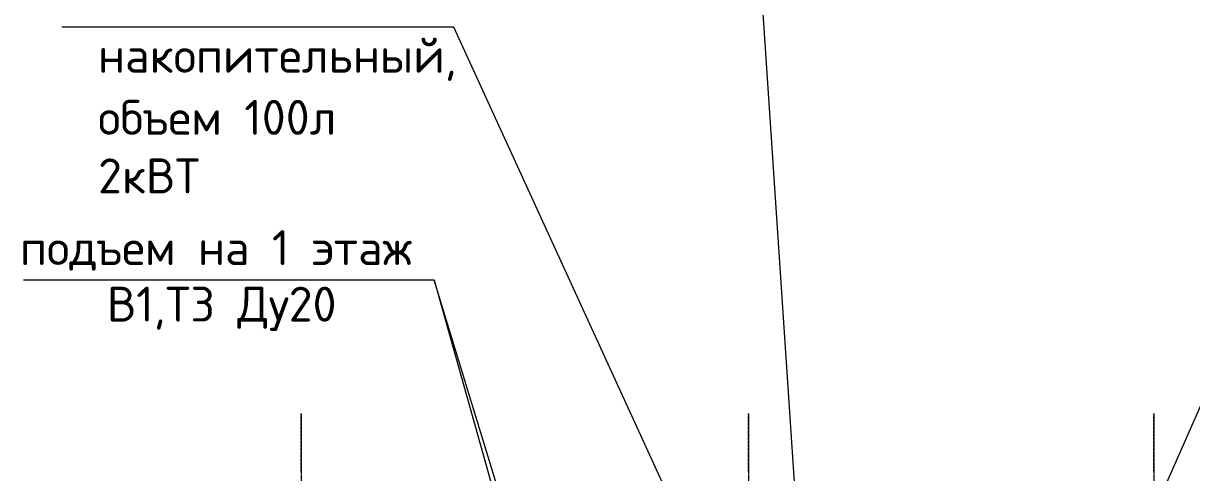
# Model space of a CAD drawing. Header units: millimetres. Extents: x -10178924 to 11692288, y -947381 to 58396.
# Drawn here: x 768268 to 776626, y -779713 to -776496 of the extents above; entities that cross this region are included whole.
import ezdxf

# ---------------------------------------------------------------- set-up
doc = ezdxf.new("R2010")
doc.units = ezdxf.units.MM
doc.linetypes.add('осевая', pattern=[50.8, 31.75, -6.35, 6.35, -6.35])
doc.layers.add('PDF _Размеры осевые', color=7, linetype='Continuous', true_color=0x5d6970)
doc.layers.add('PDF _Текст', color=7, linetype='Continuous', lineweight=5)
doc.layers.add('Размеры осевые', color=153, linetype='Continuous', lineweight=9)
doc.styles.add('PDF ISOCPEUR', font='isocpeur.ttf')

# ---------------------------------------------------------------- blocks, each defined once
blk = doc.blocks.new('A$C5282721b')
at = {"layer": 'Размеры осевые', "color": 251, "linetype": 'осевая', "ltscale": 0.5, "transparency": 33554687}
for p, q in [((47900, -19000), (47900, 1500)), ((51100, -19000), (51100, 1500)), ((54000, -19000), (54000, 1500))]:
    blk.add_line(p, q, dxfattribs=at)

msp = doc.modelspace()

# ---------------------------------------------------------------- linework, layer by layer
at = {"layer": 'PDF _Размеры осевые', "lineweight": 9}
for points in [[(770254.8, -779300.3), (770254.8, -779291.8)], [(770254.8, -779304.5), (770254.8, -779304.5)], [(770254.8, -779325.7), (770254.8, -779308.8)], [(770254.8, -779329.9), (770254.8, -779329.9)], [(770254.8, -779351.1), (770254.8, -779334.2)], [(773455.2, -779300.3), (773455.2, -779291.8)], [(773455.2, -779304.5), (773455.2, -779304.5)], [(773455.2, -779325.7), (773455.2, -779308.8)], [(773455.2, -779329.9), (773455.2, -779329.9)], [(773455.2, -779351.1), (773455.2, -779334.2)], [(776355.1, -779300.3), (776355.1, -779291.8)], [(776355.1, -779304.5), (776355.1, -779304.5)], [(776355.1, -779325.7), (776355.1, -779308.8)], [(776355.1, -779329.9), (776355.1, -779329.9)], [(776355.1, -779351.1), (776355.1, -779334.2)], [(770254.8, -779355.3), (770254.8, -779355.3)], [(770254.8, -779376.5), (770254.8, -779359.6)], [(770254.8, -779380.7), (770254.8, -779380.7)], [(770254.8, -779401.9), (770254.8, -779385)], [(770254.8, -779406.1), (770254.8, -779406.1)], [(770254.8, -779427.3), (770254.8, -779410.4)], [(773455.2, -779355.3), (773455.2, -779355.3)], [(773455.2, -779376.5), (773455.2, -779359.6)], [(773455.2, -779380.7), (773455.2, -779380.7)], [(773455.2, -779401.9), (773455.2, -779385)], [(773455.2, -779406.1), (773455.2, -779406.1)], [(773455.2, -779427.3), (773455.2, -779410.4)], [(776355.1, -779355.3), (776355.1, -779355.3)], [(776355.1, -779376.5), (776355.1, -779359.6)], [(776355.1, -779380.7), (776355.1, -779380.7)], [(776355.1, -779401.9), (776355.1, -779385)], [(776355.1, -779406.1), (776355.1, -779406.1)], [(776355.1, -779427.3), (776355.1, -779410.4)], [(770254.8, -779431.5), (770254.8, -779431.5)], [(770254.8, -779452.7), (770254.8, -779435.8)], [(770254.8, -779456.9), (770254.8, -779456.9)], [(770254.8, -779478.1), (770254.8, -779461.2)], [(770254.8, -779482.3), (770254.8, -779482.3)], [(770254.8, -779503.5), (770254.8, -779486.6)], [(770254.8, -779507.7), (770254.8, -779507.7)], [(773455.2, -779431.5), (773455.2, -779431.5)], [(773455.2, -779452.7), (773455.2, -779435.8)], [(773455.2, -779456.9), (773455.2, -779456.9)], [(773455.2, -779478.1), (773455.2, -779461.2)], [(773455.2, -779482.3), (773455.2, -779482.3)], [(773455.2, -779503.5), (773455.2, -779486.6)], [(773455.2, -779507.7), (773455.2, -779507.7)], [(776355.1, -779431.5), (776355.1, -779431.5)], [(776355.1, -779452.7), (776355.1, -779435.8)], [(776355.1, -779456.9), (776355.1, -779456.9)], [(776355.1, -779478.1), (776355.1, -779461.2)], [(776355.1, -779482.3), (776355.1, -779482.3)], [(776355.1, -779503.5), (776355.1, -779486.6)], [(776355.1, -779507.7), (776355.1, -779507.7)], [(770254.8, -779528.9), (770254.8, -779512)], [(770254.8, -779533.1), (770254.8, -779533.1)], [(770254.8, -779554.3), (770254.8, -779537.4)], [(770254.8, -779558.5), (770254.8, -779558.5)], [(770254.8, -779579.7), (770254.8, -779562.8)], [(770254.8, -779583.9), (770254.8, -779583.9)], [(770254.8, -779605.1), (770254.8, -779588.2)], [(773455.2, -779528.9), (773455.2, -779512)], [(773455.2, -779533.1), (773455.2, -779533.1)], [(773455.2, -779554.3), (773455.2, -779537.4)], [(773455.2, -779558.5), (773455.2, -779558.5)], [(773455.2, -779579.7), (773455.2, -779562.8)], [(773455.2, -779583.9), (773455.2, -779583.9)], [(773455.2, -779605.1), (773455.2, -779588.2)], [(776355.1, -779528.9), (776355.1, -779512)], [(776355.1, -779533.1), (776355.1, -779533.1)], [(776355.1, -779554.3), (776355.1, -779537.4)], [(776355.1, -779558.5), (776355.1, -779558.5)], [(776355.1, -779579.7), (776355.1, -779562.8)], [(776355.1, -779583.9), (776355.1, -779583.9)], [(776355.1, -779605.1), (776355.1, -779588.2)], [(770254.8, -779609.3), (770254.8, -779609.3)], [(770254.8, -779630.5), (770254.8, -779613.6)], [(770254.8, -779634.7), (770254.8, -779634.7)], [(770254.8, -779655.9), (770254.8, -779639)], [(770254.8, -779660.1), (770254.8, -779660.1)], [(770254.8, -779681.3), (770254.8, -779664.4)], [(773455.2, -779609.3), (773455.2, -779609.3)], [(773455.2, -779630.5), (773455.2, -779613.6)], [(773455.2, -779634.7), (773455.2, -779634.7)], [(773455.2, -779655.9), (773455.2, -779639)], [(773455.2, -779660.1), (773455.2, -779660.1)], [(773455.2, -779681.3), (773455.2, -779664.4)], [(776355.1, -779609.3), (776355.1, -779609.3)], [(776355.1, -779630.5), (776355.1, -779613.6)], [(776355.1, -779634.7), (776355.1, -779634.7)], [(776355.1, -779655.9), (776355.1, -779639)], [(776355.1, -779660.1), (776355.1, -779660.1)], [(776355.1, -779681.3), (776355.1, -779664.4)], [(770254.8, -779685.5), (770254.8, -779685.5)], [(770254.8, -779706.7), (770254.8, -779689.8)], [(770254.8, -779710.9), (770254.8, -779710.9)], [(773455.2, -779685.5), (773455.2, -779685.5)], [(773455.2, -779706.7), (773455.2, -779689.8)], [(773455.2, -779710.9), (773455.2, -779710.9)], [(776355.1, -779685.5), (776355.1, -779685.5)], [(776355.1, -779706.7), (776355.1, -779689.8)], [(776355.1, -779710.9), (776355.1, -779710.9)]]:
    msp.add_lwpolyline(points, dxfattribs=at)
at = {"layer": 'PDF _Текст'}
for points in [[(773865.9, -780993.6), (773468, -775029.1), (773366.4, -775029.1), (771118.5, -775029.1)], [(773997.1, -782314.5), (771347.1, -776523.4), (771245.5, -776523.4), (768544.8, -776523.4)], [(775986.8, -780832.8), (777743.6, -776845.1), (777845.2, -776845.1), (780545.9, -776845.1)], [(771207.3, -778335.1), (771105.7, -778335.1), (768269.5, -778335.1)], [(772591.6, -782873.3), (771207.4, -778335.3), (773044.6, -784888.3)]]:
    msp.add_lwpolyline(points, dxfattribs=at)

# ---------------------------------------------------------------- block references
msp.add_blockref('A$C5282721b', (722358.6, -780790.4))

# ---------------------------------------------------------------- texts
at = {"layer": 'PDF _Текст', "attachment_point": 4, "style": 'PDF ISOCPEUR'}
for s, insert, char_height in [('накопительный,', (768802.8, -776754), 249.994), ('объем 100л', (768802.8, -777168.9), 249.99), ('2кВТ', (768802.8, -777588), 249.99), ('подъем на 1 этаж', (768244, -778121.4), 249.994), ('В1,Т3 Ду20', (768866.3, -778540.5), 249.99)]:
    msp.add_mtext(s, dxfattribs=dict(at, insert=insert, char_height=char_height))

doc.saveas('drawing.dxf')
